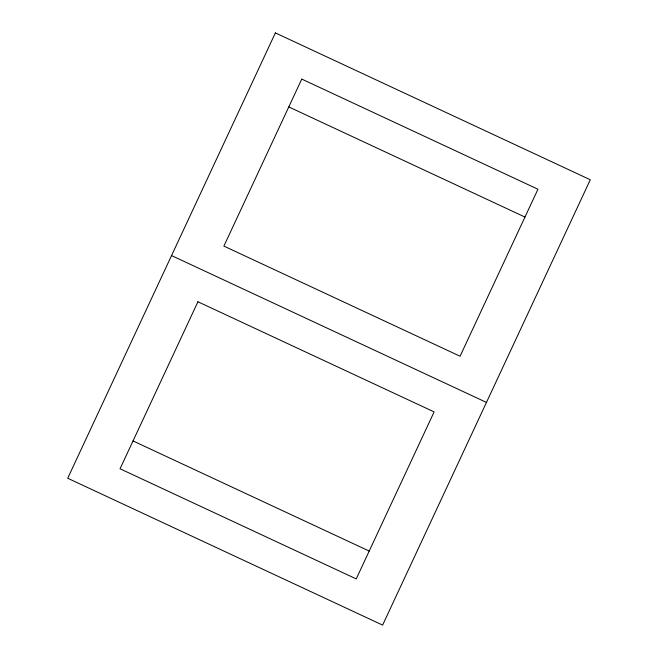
<?xml version="1.0" encoding="UTF-8"?>
<svg xmlns="http://www.w3.org/2000/svg" width="658" height="658" viewBox="0 0 658 658"><rect width="100%" height="100%" fill="white"/><g stroke="black" fill="none" stroke-linecap="round" stroke-linejoin="round"><path stroke-width="0.99" d="M288.788 106.925L524.969 217.058M171.541 255.575L486.459 402.425M133.031 440.942L369.212 551.075M275.381 32.9L67.708 478.251L382.619 625.1L590.292 179.749L275.381 32.9M197.926 301.767L120.052 468.776L356.233 578.908L434.115 411.9L197.926 301.767M301.767 79.092L223.885 246.1L460.074 356.233L537.948 189.224L301.767 79.092"/></g></svg>
